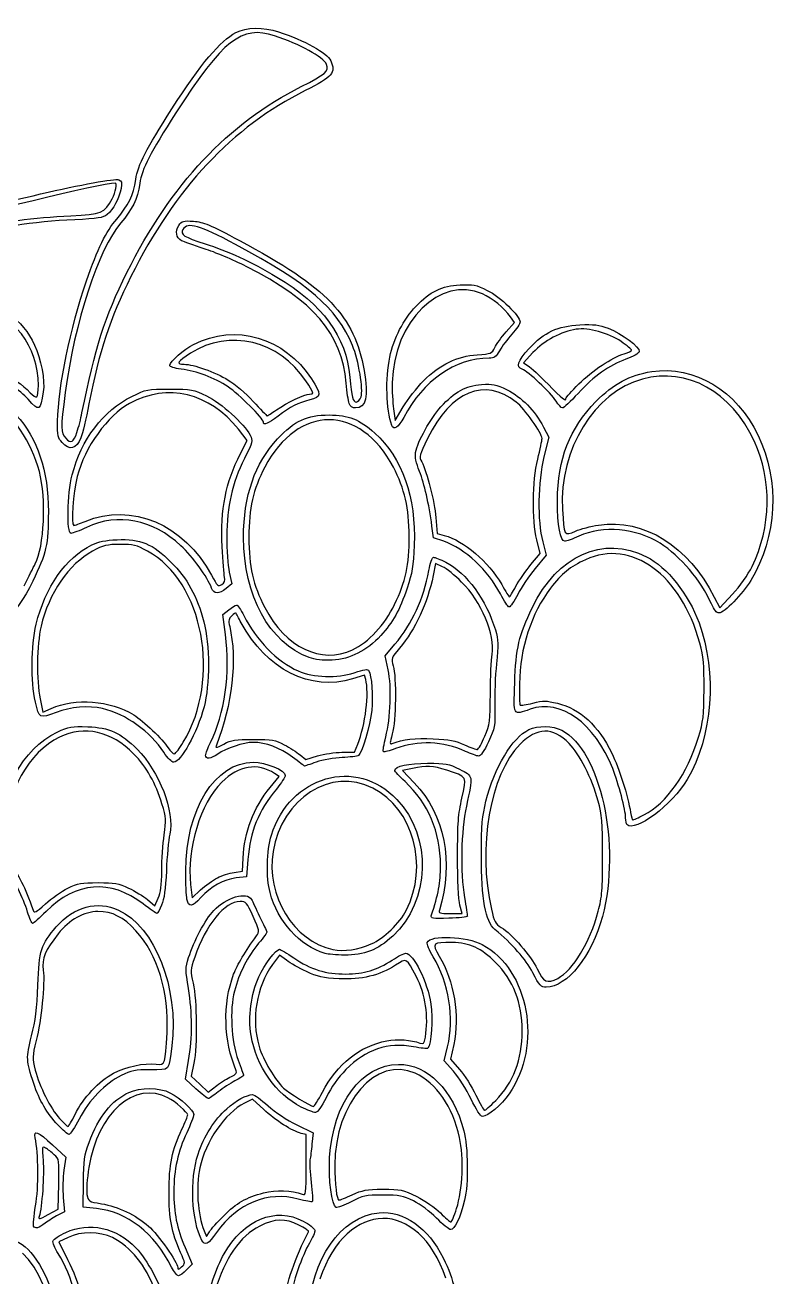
# Model space of a CAD drawing. Header units: inches. Extents: x 3.4 to 10.4, y 6.4 to 17.3.
# Drawn here: x 6.5 to 10.45, y 10.71 to 17.27 of the extents above; entities that cross this region are included whole.
import ezdxf

# ---------------------------------------------------------------- set-up
doc = ezdxf.new("R2010")
doc.units = ezdxf.units.IN
doc.layers.add('cad_path', color=7, linetype='CONTINUOUS')

msp = doc.modelspace()

# ---------------------------------------------------------------- linework, layer by layer
at = {"layer": 'cad_path', "color": 7}
for points in [[(9.016742, 15.66012), (9.06044, 15.709488), (9.038976, 15.739631)], [(9.157308, 15.551832), (9.106897, 15.497939), (9.13236, 15.482122)], [(8.427403, 15.257884), (8.435689, 15.196683), (8.478379, 15.268301)], [(7.626571, 15.023226), (7.6614, 15.091952), (7.615616, 15.150284)], [(9.211759, 15.161968), (9.239691, 15.108618), (9.214382, 15.005518)], [(8.648697, 14.688419), (8.655609, 14.605539), (8.693174, 14.595188)], [(8.690855, 14.564026), (8.636989, 14.582877), (8.628725, 14.643689)], [(9.14686, 14.442863), (9.1941, 14.50086), (9.176962, 14.571431)], [(9.208364, 14.561867), (9.22697, 14.49215), (9.16919, 14.4221)], [(8.684113, 14.430807), (8.647904, 14.447991), (8.634997, 14.384715)], [(7.568266, 14.402898), (7.582056, 14.340879), (7.55223, 14.317013)], [(10.105916, 14.272353), (10.134625, 14.215206), (10.200949, 14.286602)], [(7.548254, 14.075752), (7.534452, 14.180032), (7.564887, 14.204913)], [(8.399586, 13.891966), (8.384271, 13.964848), (8.434337, 14.024766)], [(8.28182, 13.841162), (8.275895, 13.86324), (8.213326, 13.843766)], [(6.578079, 13.739377), (6.592087, 13.670087), (6.635543, 13.689309)], [(8.157619, 13.459709), (8.223268, 13.459709), (8.240432, 13.502606)], [(7.938246, 13.446318), (7.96867, 13.421334), (8.03032, 13.440522)], [(8.527444, 13.375367), (8.474167, 13.363941), (8.536073, 13.299472)], [(7.78212, 13.276004), (7.828581, 13.333045), (7.804948, 13.348529)], [(7.593188, 12.830824), (7.637995, 12.836965), (7.640519, 12.90615)], [(7.665379, 12.899384), (7.657822, 12.808668), (7.603453, 12.802032)], [(7.365761, 12.767088), (7.373131, 12.698269), (7.418087, 12.739707)], [(7.14009, 12.688883), (7.178655, 12.656942), (7.196611, 12.696347)], [(8.723721, 12.615959), (8.785816, 12.615959), (8.774435, 12.66023)], [(7.866856, 12.371339), (7.830982, 12.398702), (7.794418, 12.348476)], [(8.7425, 11.929801), (8.726124, 11.853017), (8.77289, 11.799592)], [(8.741126, 11.790332), (8.692851, 11.844914), (8.710586, 11.917882)], [(7.393848, 11.698842), (7.338208, 11.749529), (7.354786, 11.846038)], [(7.383375, 11.833361), (7.369478, 11.764304), (7.41392, 11.722849), (7.458362, 11.681394), (7.502581, 11.715148)], [(7.748189, 11.5899), (7.688728, 11.644949), (7.647932, 11.624019)], [(7.92083, 11.51003), (8.006754, 11.468354), (8.0009, 11.409344)], [(6.643638, 11.404527), (6.712787, 11.339918), (6.702936, 11.272209)], [(7.970322, 11.299031), (7.970322, 11.458763), (7.94428, 11.46524)], [(6.872659, 11.071928), (6.803655, 11.079599), (6.804834, 11.209758)], [(6.619911, 11.039966), (6.672246, 11.069084), (6.675451, 11.199293)], [(6.699715, 11.129674), (6.706344, 11.054846), (6.671666, 11.036984)], [(7.436067, 10.955437), (7.44819, 10.925122), (7.463841, 10.950228)], [(6.724311, 10.920388), (6.676216, 10.896692), (6.721939, 10.805805)], [(7.336917, 10.867833), (7.37386, 10.781164), (7.344621, 10.750645)]]:
    msp.add_lwpolyline(points, dxfattribs=at)
for points in [[(8.584237, 15.4032)], [(6.56928, 15.380011)], [(6.515516, 15.307045)], [(8.195496, 15.28523)], [(8.257339, 15.320554)], [(9.278199, 15.297304)], [(9.329697, 15.311926)], [(7.814705, 15.251812)], [(7.746364, 15.18737)], [(8.418189, 15.170647)], [(6.693492, 15.080445)], [(6.771065, 15.134189)], [(10.303701, 14.432292)], [(7.543381, 14.376376)], [(7.475676, 14.3187)], [(8.986667, 14.289314)], [(9.067831, 14.328537)], [(10.090761, 14.236714)], [(8.213635, 13.996312)], [(7.986003, 13.955619)], [(7.327236, 13.512283)], [(8.904884, 13.543899)], [(7.225612, 13.459581)], [(7.899003, 13.434327)], [(8.157619, 13.459709)], [(8.803372, 13.464551)], [(9.736774, 13.132004)], [(9.649141, 13.081237)], [(7.505711, 12.802914)], [(6.722929, 12.748007)], [(7.346624, 12.690178)], [(6.512626, 12.623772)], [(8.625294, 12.604589)], [(8.31118, 12.456444)], [(8.06928, 12.40695)], [(9.15598, 12.306064)], [(9.286484, 12.276618)], [(7.578992, 11.76315)], [(7.393848, 11.698842)], [(8.05535, 11.680309)], [(7.944678, 11.602889)], [(8.832987, 11.644949)], [(8.961994, 11.637635)], [(6.761089, 11.564545)], [(6.67154, 11.509341)], [(7.538747, 11.034374)], [(8.652035, 11.022148)], [(8.757594, 11.071689)], [(6.54372, 10.979764)], [(7.424852, 10.905022)], [(7.313346, 10.842559)], [(7.26614, 10.764397)]]:
    msp.add_lwpolyline(points, close=True, dxfattribs=at)
for points in [[(7.805281, 17.209505), (7.633116, 17.265985), (7.534974, 17.189406), (7.288984, 16.806644)], [(7.60236, 17.226281), (7.658877, 17.255507), (7.744498, 17.257117), (7.825682, 17.230482)], [(7.268151, 16.827477), (7.420388, 17.064358), (7.520691, 17.184048), (7.60236, 17.226281)], [(8.077173, 17.060048), (8.059329, 17.099211), (7.937726, 17.166055), (7.805281, 17.209505)], [(7.825682, 17.230482), (7.960896, 17.18612), (8.080145, 17.120082), (8.098742, 17.079267)], [(7.944439, 16.943852), (8.070654, 17.006842), (8.092644, 17.026092), (8.077173, 17.060048)], [(8.098742, 17.079267), (8.127406, 17.016354), (8.108914, 16.994706), (7.965272, 16.923019)], [(7.032113, 15.970126), (7.262481, 16.432617), (7.563223, 16.753599), (7.944439, 16.943852)], [(7.965272, 16.923019), (7.584057, 16.732765), (7.283315, 16.411783), (7.052946, 15.949293)], [(7.078753, 16.457967), (7.091066, 16.535466), (7.132752, 16.616795), (7.268151, 16.827477)], [(7.288984, 16.806644), (7.153586, 16.595962), (7.111899, 16.514633), (7.099587, 16.437134)], [(6.006363, 16.230825), (6.269177, 16.317125), (6.947844, 16.472562), (6.990449, 16.456213)], [(6.979085, 16.250835), (7.040404, 16.322338), (7.065487, 16.374467), (7.078753, 16.457967)], [(6.990449, 16.456213), (7.005661, 16.450376), (7.00774, 16.442052), (7.001841, 16.410605)], [(6.970851, 16.438876), (6.907074, 16.438876), (6.207448, 16.269181), (6.027196, 16.209992)], [(7.001841, 16.410605), (6.991943, 16.357845), (6.960542, 16.299152), (6.928894, 16.274258)], [(6.954987, 16.356112), (6.973654, 16.392701), (6.982504, 16.438876), (6.970851, 16.438876)], [(7.099587, 16.437134), (7.08632, 16.353634), (7.061237, 16.301504), (6.999919, 16.230001)], [(6.738499, 16.267816), (6.899288, 16.27514), (6.91746, 16.282552), (6.954987, 16.356112)], [(6.209905, 16.194322), (6.37153, 16.235005), (6.543696, 16.258942), (6.738499, 16.267816)], [(6.928894, 16.274258), (6.906599, 16.256721), (6.880323, 16.252494), (6.759333, 16.246983)], [(6.820811, 15.926489), (6.879414, 16.096539), (6.92252, 16.184874), (6.979085, 16.250835)], [(6.759333, 16.246983), (6.324706, 16.227184), (5.941155, 16.118854), (5.654871, 15.935038)], [(6.999919, 16.230001), (6.884229, 16.095096), (6.757362, 15.707094), (6.70992, 15.343088)], [(7.318466, 16.137229), (7.290149, 16.152383), (7.283898, 16.186226), (7.303804, 16.216606)], [(7.303804, 16.216606), (7.319902, 16.241175), (7.326108, 16.242969), (7.381191, 16.238985)], [(7.325857, 16.196078), (7.309428, 16.169815), (7.331292, 16.155663), (7.441275, 16.121372)], [(7.601378, 16.117014), (7.409047, 16.219804), (7.351101, 16.236432), (7.325857, 16.196078)], [(7.381191, 16.238985), (7.432637, 16.235264), (7.466534, 16.221048), (7.621707, 16.138117)], [(7.436677, 16.095364), (7.381895, 16.112912), (7.3287, 16.131751), (7.318466, 16.137229)], [(7.441275, 16.121372), (7.557295, 16.085199), (7.680074, 16.028115), (7.816768, 15.946793)], [(7.621707, 16.138117), (8.080716, 15.892803), (8.224023, 15.743288), (8.273184, 15.458416)], [(7.656138, 16.002666), (7.590217, 16.036102), (7.49146, 16.077816), (7.436677, 16.095364)], [(8.213001, 15.588434), (8.129927, 15.785679), (7.98178, 15.913711), (7.601378, 16.117014)], [(8.179494, 15.39161), (8.156408, 15.653305), (8.011606, 15.822371), (7.656138, 16.002666)], [(6.669767, 15.192424), (6.673059, 15.375518), (6.73548, 15.678881), (6.820811, 15.926489)], [(6.797351, 15.235751), (6.864771, 15.575781), (6.916877, 15.738776), (7.032113, 15.970126)], [(7.052946, 15.949293), (6.943402, 15.72937), (6.886924, 15.557518), (6.833851, 15.282626)], [(7.816768, 15.946793), (8.058513, 15.802974), (8.179677, 15.637139), (8.199281, 15.423251)], [(8.892726, 15.858738), (8.673186, 15.956096), (8.427693, 15.714841), (8.420761, 15.394921)], [(8.544764, 15.793633), (8.618793, 15.871406), (8.679096, 15.900739), (8.775546, 15.905893)], [(8.775546, 15.905893), (8.844237, 15.909564), (8.858067, 15.906775), (8.918327, 15.877109)], [(9.038976, 15.739631), (9.006018, 15.785916), (8.945142, 15.835494), (8.892726, 15.858738)], [(8.918327, 15.877109), (8.985294, 15.844142), (9.090114, 15.743294), (9.090114, 15.711833)], [(6.232241, 15.806932), (6.369855, 15.806932), (6.485494, 15.728217), (6.549169, 15.591203)], [(8.407936, 15.527418), (8.428981, 15.627213), (8.479014, 15.724559), (8.544764, 15.793633)], [(6.56928, 15.380011), (6.56928, 15.586009), (6.435191, 15.758229), (6.25851, 15.779155)], [(7.969299, 15.403272), (7.828621, 15.615212), (7.568005, 15.677822), (7.365553, 15.548315)], [(7.380993, 15.594724), (7.600131, 15.70652), (7.857738, 15.631021), (7.99824, 15.413824)], [(8.957346, 15.578182), (8.96598, 15.596095), (8.992708, 15.632967), (9.016742, 15.66012)], [(9.090114, 15.711833), (9.090114, 15.703829), (9.070865, 15.675468), (9.047339, 15.648808)], [(9.137739, 15.573297), (9.217197, 15.659121), (9.285949, 15.691216), (9.402614, 15.696944)], [(9.382955, 15.673722), (9.308286, 15.66335), (9.213959, 15.612397), (9.157308, 15.551832)], [(9.618759, 15.609194), (9.551596, 15.655174), (9.449857, 15.683015), (9.382955, 15.673722)], [(9.402614, 15.696944), (9.475326, 15.700514), (9.501867, 15.697253), (9.551073, 15.678702)], [(9.551073, 15.678702), (9.621914, 15.651995), (9.717771, 15.579861), (9.713132, 15.556749)], [(7.25678, 15.485739), (7.25678, 15.504172), (7.330801, 15.569119), (7.380993, 15.594724)], [(9.047339, 15.648808), (9.023813, 15.622147), (8.994516, 15.582792), (8.982235, 15.561352)], [(9.673447, 15.564256), (9.673447, 15.568381), (9.648837, 15.588603), (9.618759, 15.609194)], [(6.549169, 15.591203), (6.582624, 15.519214), (6.604223, 15.404218), (6.595047, 15.346947)], [(7.365553, 15.548315), (7.295199, 15.50331), (7.287982, 15.491031), (7.331686, 15.49069)], [(8.257339, 15.320554), (8.270761, 15.355857), (8.244739, 15.513077), (8.213001, 15.588434)], [(8.584237, 15.4032), (8.669688, 15.488806), (8.762219, 15.534098), (8.865153, 15.540704)], [(8.865153, 15.540704), (8.938614, 15.545419), (8.94227, 15.546905), (8.957346, 15.578182)], [(8.982235, 15.561352), (8.963986, 15.529494), (8.953978, 15.522355), (8.927473, 15.52229)], [(9.101089, 15.46474), (9.065899, 15.475909), (9.076417, 15.507062), (9.137739, 15.573297)], [(9.397236, 15.387447), (9.469144, 15.458838), (9.56962, 15.52565), (9.634152, 15.544984)], [(9.634152, 15.544984), (9.655764, 15.551459), (9.673447, 15.560132), (9.673447, 15.564256)], [(9.713132, 15.556749), (9.711313, 15.547689), (9.680933, 15.530196), (9.643515, 15.516663)], [(6.175637, 15.478881), (6.30338, 15.484906), (6.446507, 15.428959), (6.526524, 15.341721)], [(7.316498, 15.465065), (7.279127, 15.469734), (7.25678, 15.477471), (7.25678, 15.485739)], [(7.561638, 15.372327), (7.489731, 15.420056), (7.397512, 15.454943), (7.316498, 15.465065)], [(7.331686, 15.49069), (7.380606, 15.490309), (7.492338, 15.450138), (7.563057, 15.407507)], [(8.418189, 15.170647), (8.38916, 15.252753), (8.384465, 15.416121), (8.407936, 15.527418)], [(8.927473, 15.52229), (8.750296, 15.521851), (8.581441, 15.404603), (8.481062, 15.212314)], [(9.278199, 15.297304), (9.25107, 15.3412), (9.130147, 15.455518), (9.101089, 15.46474)], [(9.13236, 15.482122), (9.146364, 15.473423), (9.192978, 15.430201), (9.235947, 15.386075)], [(9.643515, 15.516663), (9.554187, 15.484355), (9.477641, 15.429751), (9.393177, 15.338085)], [(10.316381, 15.086409), (10.19462, 15.347684), (9.963834, 15.47632), (9.730268, 15.413096)], [(9.778423, 15.452248), (10.000021, 15.486549), (10.225468, 15.351545), (10.335698, 15.118538)], [(6.515516, 15.307045), (6.473677, 15.354534), (6.386245, 15.411418), (6.316879, 15.43628)], [(7.563057, 15.407507), (7.596211, 15.38752), (7.654534, 15.337575), (7.692663, 15.296517)], [(7.988551, 15.334608), (8.013329, 15.334746), (8.012264, 15.338542), (7.969299, 15.403272)], [(7.99824, 15.413824), (8.050942, 15.332353), (8.049915, 15.319342), (7.989582, 15.30415)], [(8.199281, 15.423251), (8.209025, 15.316951), (8.215, 15.293043), (8.231824, 15.293043)], [(8.273184, 15.458416), (8.297007, 15.320369), (8.283905, 15.261793), (8.229205, 15.261793)], [(8.478379, 15.268301), (8.501858, 15.30769), (8.549494, 15.368395), (8.584237, 15.4032)], [(9.069738, 15.29268), (8.904117, 15.423854), (8.727576, 15.351381), (8.605772, 15.102212)], [(9.730268, 15.413096), (9.478441, 15.34493), (9.293844, 15.044034), (9.311765, 14.73093)], [(9.486671, 15.295315), (9.578653, 15.389099), (9.662775, 15.434348), (9.778423, 15.452248)], [(6.595047, 15.346947), (6.578674, 15.244764), (6.572927, 15.241881), (6.515516, 15.307045)], [(6.526524, 15.341721), (6.540247, 15.32676), (6.555481, 15.316994), (6.560378, 15.32002)], [(6.560378, 15.32002), (6.565274, 15.323046), (6.56928, 15.350042), (6.56928, 15.380011)], [(6.70992, 15.343088), (6.685063, 15.152371), (6.685289, 15.135324), (6.713103, 15.102939)], [(7.615616, 15.150284), (7.466103, 15.34078), (7.244431, 15.393497), (7.046322, 15.285672)], [(7.057889, 15.322192), (7.134275, 15.359944), (7.138431, 15.360751), (7.256459, 15.360751)], [(7.256459, 15.360751), (7.372587, 15.360751), (7.379677, 15.359444), (7.449708, 15.325119)], [(7.746364, 15.18737), (7.746364, 15.206478), (7.618257, 15.334745), (7.561638, 15.372327)], [(7.814705, 15.251812), (7.870394, 15.290126), (7.963497, 15.334468), (7.988551, 15.334608)], [(8.195496, 15.28523), (8.190719, 15.298121), (8.183518, 15.345992), (8.179494, 15.39161)], [(8.420761, 15.394921), (8.419857, 15.353211), (8.422846, 15.291544), (8.427403, 15.257884)], [(8.675498, 15.267262), (8.748081, 15.346679), (8.804, 15.377549), (8.88741, 15.384244)], [(8.88741, 15.384244), (8.947887, 15.389098), (8.961532, 15.386288), (9.021996, 15.356521)], [(9.021996, 15.356521), (9.097311, 15.319444), (9.166391, 15.248621), (9.211759, 15.161968)], [(9.235947, 15.386075), (9.311543, 15.308442), (9.329697, 15.294083), (9.329697, 15.311926)], [(9.393177, 15.338085), (9.354513, 15.296124), (9.317763, 15.261793), (9.311512, 15.261793)], [(9.329697, 15.311926), (9.329697, 15.316583), (9.360089, 15.350567), (9.397236, 15.387447)], [(6.574595, 14.928459), (6.53367, 15.085471), (6.435599, 15.228699), (6.32834, 15.288103)], [(6.746035, 14.911551), (6.793367, 15.096618), (6.908669, 15.248443), (7.057889, 15.322192)], [(7.046322, 15.285672), (6.931214, 15.223023), (6.81245, 15.057098), (6.771999, 14.902418)], [(6.833851, 15.282626), (6.818919, 15.205282), (6.799975, 15.125759), (6.791753, 15.105908)], [(7.449708, 15.325119), (7.526855, 15.287305), (7.645666, 15.179942), (7.676515, 15.120164)], [(7.692663, 15.296517), (7.730792, 15.25546), (7.763488, 15.221475), (7.76532, 15.220996)], [(8.426949, 14.951165), (8.252723, 15.282719), (7.927504, 15.282719), (7.753278, 14.951165)], [(7.989582, 15.30415), (7.927216, 15.288446), (7.889061, 15.268857), (7.823526, 15.218898)], [(8.229205, 15.261793), (8.212772, 15.261793), (8.2012, 15.269839), (8.195496, 15.28523)], [(8.231824, 15.293043), (8.240104, 15.293043), (8.251586, 15.305423), (8.257339, 15.320554)], [(8.543104, 15.029292), (8.553509, 15.086608), (8.620593, 15.207188), (8.675498, 15.267262)], [(9.204697, 15.10236), (9.204697, 15.128964), (9.112774, 15.258595), (9.069738, 15.29268)], [(9.311512, 15.261793), (9.305261, 15.261793), (9.29027, 15.277773), (9.278199, 15.297304)], [(9.285176, 14.777418), (9.286124, 14.9943), (9.348381, 15.154318), (9.486671, 15.295315)], [(6.453546, 15.224611), (6.565227, 15.102413), (6.621364, 14.933274), (6.621364, 14.718972)], [(6.771065, 15.134189), (6.779843, 15.161402), (6.791671, 15.207105), (6.797351, 15.235751)], [(7.823526, 15.218898), (7.771978, 15.1796), (7.746364, 15.169135), (7.746364, 15.18737)], [(7.76532, 15.220996), (7.767152, 15.220517), (7.789376, 15.234384), (7.814705, 15.251812)], [(7.820589, 15.100076), (7.909897, 15.195546), (7.974296, 15.225413), (8.090114, 15.225078)], [(8.090114, 15.225078), (8.194104, 15.224777), (8.247383, 15.203614), (8.329087, 15.130155)], [(8.481062, 15.212314), (8.453725, 15.159946), (8.428, 15.142898), (8.418189, 15.170647)], [(6.693492, 15.080445), (6.6707, 15.104801), (6.668387, 15.115714), (6.669767, 15.192424)], [(6.791753, 15.105908), (6.766886, 15.045863), (6.733862, 15.037305), (6.693492, 15.080445)], [(6.713103, 15.102939), (6.738566, 15.073291), (6.754129, 15.081682), (6.771065, 15.134189)], [(7.642343, 14.584709), (7.642343, 14.799672), (7.702628, 14.973975), (7.820589, 15.100076)], [(7.676515, 15.120164), (7.692816, 15.088577), (7.692217, 15.086034), (7.647531, 14.996996)], [(8.329087, 15.130155), (8.473349, 15.000451), (8.545296, 14.796236), (8.535666, 14.543807)], [(8.605772, 15.102212), (8.562781, 15.014268), (8.560897, 15.006825), (8.574817, 14.979907)], [(9.182173, 14.994386), (9.194561, 15.044969), (9.204697, 15.093557), (9.204697, 15.10236)], [(10.335698, 15.118538), (10.449565, 14.877844), (10.434808, 14.588825), (10.296932, 14.359261)], [(10.303701, 14.432292), (10.404095, 14.637038), (10.408955, 14.887762), (10.316381, 15.086409)], [(7.530983, 14.535466), (7.521801, 14.734059), (7.54814, 14.868461), (7.626571, 15.023226)], [(8.563416, 14.929563), (8.54556, 14.974738), (8.539025, 15.006825), (8.543104, 15.029292)], [(9.214382, 15.005518), (9.182037, 14.873762), (9.179285, 14.670826), (9.208364, 14.561867)], [(7.647531, 14.996996), (7.583466, 14.869345), (7.555507, 14.746429), (7.554934, 14.589918)], [(7.753278, 14.951165), (7.692819, 14.83611), (7.670806, 14.7383), (7.670806, 14.584709)], [(8.509405, 14.589918), (8.508811, 14.738311), (8.48578, 14.83921), (8.426949, 14.951165)], [(8.574817, 14.979907), (8.602548, 14.926282), (8.641764, 14.771559), (8.648697, 14.688419)], [(9.176962, 14.571431), (9.151145, 14.677741), (9.15361, 14.877754), (9.182173, 14.994386)], [(6.552587, 14.44584), (6.599928, 14.535784), (6.611396, 14.78727), (6.574595, 14.928459)], [(6.739986, 14.605543), (6.71644, 14.605543), (6.720517, 14.811776), (6.746035, 14.911551)], [(6.771999, 14.902418), (6.751085, 14.822446), (6.738992, 14.647209), (6.754386, 14.647209)], [(8.628725, 14.643689), (8.612623, 14.762186), (8.589408, 14.863801), (8.563416, 14.929563)], [(6.813842, 14.667944), (7.053592, 14.770713), (7.333663, 14.651387), (7.474972, 14.386264)], [(9.323631, 14.563876), (9.299653, 14.563876), (9.284608, 14.647423), (9.285176, 14.777418)], [(6.621364, 14.718972), (6.621364, 14.54696), (6.610917, 14.500505), (6.53964, 14.355543)], [(7.314498, 14.541093), (7.167312, 14.678778), (6.986271, 14.714029), (6.821744, 14.637038)], [(9.311765, 14.73093), (9.319698, 14.592314), (9.320045, 14.591729), (9.379269, 14.617115)], [(9.50083, 14.649059), (9.736188, 14.685518), (9.97216, 14.53861), (10.105916, 14.272353)], [(6.821744, 14.637038), (6.784727, 14.619715), (6.747936, 14.605543), (6.739986, 14.605543)], [(6.754386, 14.647209), (6.760482, 14.647209), (6.787237, 14.65654), (6.813842, 14.667944)], [(9.379269, 14.617115), (9.405615, 14.628409), (9.460317, 14.642783), (9.50083, 14.649059)], [(9.822509, 14.553726), (9.698177, 14.63276), (9.521915, 14.64826), (9.39713, 14.591132)], [(6.848839, 14.545053), (6.883899, 14.562247), (6.920581, 14.569875), (6.980739, 14.572481)], [(6.996364, 14.54784), (6.927871, 14.54748), (6.910103, 14.543069), (6.852258, 14.512067)], [(6.980739, 14.572481), (7.103335, 14.577792), (7.167161, 14.551328), (7.262901, 14.455489)], [(7.140141, 14.512653), (7.081662, 14.544361), (7.065953, 14.548206), (6.996364, 14.54784)], [(7.554934, 14.589918), (7.554683, 14.521168), (7.560682, 14.437009), (7.568266, 14.402898)], [(7.986003, 13.955619), (7.778781, 14.030915), (7.642343, 14.280672), (7.642343, 14.584709)], [(7.670806, 14.584709), (7.670806, 14.431119), (7.692819, 14.333309), (7.753278, 14.218254)], [(8.433114, 14.23307), (8.491805, 14.35446), (8.510008, 14.439604), (8.509405, 14.589918)], [(8.986667, 14.289314), (8.923042, 14.412354), (8.801368, 14.525349), (8.690855, 14.564026)], [(8.693174, 14.595188), (8.795901, 14.566882), (8.923531, 14.457535), (8.993548, 14.337844)], [(9.153217, 14.21651), (9.284923, 14.490374), (9.525137, 14.59757), (9.751225, 14.483374)], [(9.39713, 14.591132), (9.364387, 14.576141), (9.331312, 14.563876), (9.323631, 14.563876)], [(10.029611, 14.031706), (9.932172, 14.38973), (9.673095, 14.578641), (9.431648, 14.467722)], [(10.090761, 14.236714), (10.03656, 14.359243), (9.92959, 14.485657), (9.822509, 14.553726)], [(6.557791, 14.129533), (6.603704, 14.322854), (6.71251, 14.478193), (6.848839, 14.545053)], [(6.852258, 14.512067), (6.729438, 14.446243), (6.623136, 14.29084), (6.583346, 14.118947)], [(7.327236, 13.512283), (7.527874, 13.844889), (7.432648, 14.354051), (7.140141, 14.512653)], [(7.475676, 14.3187), (7.453559, 14.376874), (7.376738, 14.48287), (7.314498, 14.541093)], [(7.543381, 14.376376), (7.539946, 14.390699), (7.534366, 14.462289), (7.530983, 14.535466)], [(8.535666, 14.543807), (8.531453, 14.43339), (8.525667, 14.398121), (8.498802, 14.319084)], [(8.612124, 14.410855), (8.619186, 14.449183), (8.630265, 14.480543), (8.636744, 14.480543)], [(8.636744, 14.480543), (8.643222, 14.480543), (8.672283, 14.468703), (8.701323, 14.454231)], [(9.751225, 14.483374), (9.858802, 14.429037), (9.970934, 14.287669), (10.026132, 14.136793)], [(6.494544, 14.331693), (6.516913, 14.376321), (6.543033, 14.427687), (6.552587, 14.44584)], [(7.262901, 14.455489), (7.347331, 14.370972), (7.399492, 14.276116), (7.435287, 14.142001)], [(8.783653, 14.350728), (8.748821, 14.38532), (8.704028, 14.421355), (8.684113, 14.430807)], [(8.701323, 14.454231), (8.808247, 14.400949), (8.915647, 14.254119), (8.960465, 14.099952)], [(9.067831, 14.328537), (9.085315, 14.359518), (9.120878, 14.410964), (9.14686, 14.442863)], [(9.16919, 14.4221), (9.13741, 14.383572), (9.096071, 14.322384), (9.077324, 14.286126)], [(9.431648, 14.467722), (9.352225, 14.431235), (9.30669, 14.394113), (9.249329, 14.319084)], [(10.200949, 14.286602), (10.240197, 14.328852), (10.282144, 14.388328), (10.303701, 14.432292)], [(6.53964, 14.355543), (6.445556, 14.164197), (6.356071, 14.092636), (6.204697, 14.087692)], [(7.474972, 14.386264), (7.505035, 14.329859), (7.509511, 14.325799), (7.528698, 14.337534)], [(7.528698, 14.337534), (7.544157, 14.346989), (7.547995, 14.357141), (7.543381, 14.376376)], [(8.434337, 14.024766), (8.526029, 14.1345), (8.584667, 14.261842), (8.612124, 14.410855)], [(8.634997, 14.384715), (8.605665, 14.240916), (8.540728, 14.100676), (8.459376, 14.005436)], [(8.943089, 13.971673), (8.960011, 14.074302), (8.886848, 14.248246), (8.783653, 14.350728)], [(10.296932, 14.359261), (10.254433, 14.288499), (10.157492, 14.188876), (10.131135, 14.188876)], [(7.55223, 14.317013), (7.513614, 14.286111), (7.487851, 14.286679), (7.475676, 14.3187)], [(8.498802, 14.319084), (8.459167, 14.202479), (8.425071, 14.141229), (8.36041, 14.07048)], [(9.032822, 14.220203), (9.027093, 14.220203), (9.006323, 14.251303), (8.986667, 14.289314)], [(8.993548, 14.337844), (9.014665, 14.301745), (9.032865, 14.272209), (9.033992, 14.272209)], [(9.077324, 14.286126), (9.058577, 14.249869), (9.038551, 14.220203), (9.032822, 14.220203)], [(9.033992, 14.272209), (9.035119, 14.272209), (9.050347, 14.297557), (9.067831, 14.328537)], [(9.249329, 14.319084), (9.147955, 14.186488), (9.089091, 14.005244), (9.086414, 13.817462)], [(7.564887, 14.204913), (7.581626, 14.218597), (7.600205, 14.229962), (7.606173, 14.230168)], [(7.606173, 14.230168), (7.612141, 14.230374), (7.629135, 14.205933), (7.643937, 14.175855)], [(8.213635, 13.996312), (8.295239, 14.0343), (8.382546, 14.128481), (8.433114, 14.23307)], [(10.131135, 14.188876), (10.118323, 14.188876), (10.104872, 14.204813), (10.090761, 14.236714)], [(7.580974, 14.174407), (7.564721, 14.159698), (7.562849, 14.149875), (7.570231, 14.118047)], [(7.603418, 14.187944), (7.6019, 14.190296), (7.5918, 14.184204), (7.580974, 14.174407)], [(7.630899, 14.136793), (7.617303, 14.162574), (7.604936, 14.185592), (7.603418, 14.187944)], [(7.643937, 14.175855), (7.706801, 14.048118), (7.81791, 13.934937), (7.92919, 13.885284)], [(7.753278, 14.218254), (7.863961, 14.007624), (8.047675, 13.919054), (8.213635, 13.996312)], [(9.061702, 13.821689), (9.068154, 14.004733), (9.083771, 14.072108), (9.153217, 14.21651)], [(6.553646, 13.72273), (6.528531, 13.832346), (6.530382, 14.01413), (6.557791, 14.129533)], [(6.583346, 14.118947), (6.560588, 14.020631), (6.558059, 13.83841), (6.578079, 13.739377)], [(7.435287, 14.142001), (7.466535, 14.024923), (7.466804, 13.811715), (7.435848, 13.697245)], [(7.570231, 14.118047), (7.610311, 13.945238), (7.583807, 13.707926), (7.50096, 13.497802)], [(8.213326, 13.843766), (7.995723, 13.776041), (7.758101, 13.895591), (7.630899, 14.136793)], [(8.960465, 14.099952), (8.976248, 14.045658), (8.976951, 14.024631), (8.96636, 13.92349)], [(10.026132, 14.136793), (10.12241, 13.873624), (10.097335, 13.542614), (9.964066, 13.317503)], [(7.470194, 13.51154), (7.544322, 13.657825), (7.574601, 13.876684), (7.548254, 14.075752)], [(8.36041, 14.07048), (8.288157, 13.991424), (8.19993, 13.946902), (8.106309, 13.942255)], [(10.052481, 13.787834), (10.053309, 13.920234), (10.049818, 13.957459), (10.029611, 14.031706)], [(8.459376, 14.005436), (8.41496, 13.953438), (8.414183, 13.951264), (8.425863, 13.911686)], [(8.934152, 13.767001), (8.934676, 13.852939), (8.938698, 13.945041), (8.943089, 13.971673)], [(8.106309, 13.942255), (8.056334, 13.939774), (8.017842, 13.94405), (7.986003, 13.955619)], [(8.2219, 13.876135), (8.274404, 13.89387), (8.292543, 13.896345), (8.298569, 13.886596)], [(8.386941, 13.540063), (8.412732, 13.63969), (8.418554, 13.801702), (8.399586, 13.891966)], [(8.425863, 13.911686), (8.443238, 13.852811), (8.440126, 13.622721), (8.421045, 13.555476)], [(8.96636, 13.92349), (8.959747, 13.860338), (8.955589, 13.759449), (8.957121, 13.699293)], [(7.92919, 13.885284), (8.007824, 13.850199), (8.133487, 13.846271), (8.2219, 13.876135)], [(8.240432, 13.502606), (8.280431, 13.602575), (8.300906, 13.770052), (8.28182, 13.841162)], [(8.298569, 13.886596), (8.312632, 13.86384), (8.32082, 13.750329), (8.313496, 13.679647)], [(8.904886, 13.543899), (8.931257, 13.606165), (8.933265, 13.62147), (8.934152, 13.767001)], [(9.142197, 13.684845), (9.052103, 13.653133), (9.055553, 13.647268), (9.061702, 13.821689)], [(9.086414, 13.817462), (9.085584, 13.759278), (9.087249, 13.7093), (9.090114, 13.7064)], [(10.023374, 13.538348), (10.048238, 13.620757), (10.051618, 13.64973), (10.052481, 13.787834)], [(6.661942, 13.668581), (6.57537, 13.635677), (6.573362, 13.636681), (6.553646, 13.72273)], [(6.635543, 13.689309), (6.763156, 13.745759), (6.943167, 13.731654), (7.068137, 13.655412)], [(6.903816, 13.688816), (6.834076, 13.705262), (6.737107, 13.69715), (6.661942, 13.668581)], [(7.435848, 13.697245), (7.399388, 13.562422), (7.31487, 13.407626), (7.277717, 13.407626)], [(8.957121, 13.699293), (8.959803, 13.593934), (8.958606, 13.587145), (8.924509, 13.514397)], [(9.090114, 13.7064), (9.092978, 13.703499), (9.123104, 13.708214), (9.157061, 13.716876)], [(9.574235, 13.374279), (9.478744, 13.614266), (9.302208, 13.741167), (9.142197, 13.684845)], [(9.157061, 13.716876), (9.212496, 13.731018), (9.225545, 13.730962), (9.284863, 13.716324)], [(9.284863, 13.716324), (9.404357, 13.686836), (9.498592, 13.600386), (9.569652, 13.455062)], [(7.225612, 13.459581), (7.156208, 13.567737), (7.027031, 13.659758), (6.903816, 13.688816)], [(7.068137, 13.655412), (7.118897, 13.624445), (7.221146, 13.526554), (7.247831, 13.483377)], [(8.313496, 13.679647), (8.305363, 13.601147), (8.262172, 13.453854), (8.243992, 13.442619)], [(6.360947, 12.999734), (6.360947, 13.247154), (6.487644, 13.480895), (6.667335, 13.564982)], [(6.667335, 13.564982), (6.730846, 13.594703), (6.743196, 13.596906), (6.827201, 13.5935)], [(7.067618, 13.451761), (6.951694, 13.570375), (6.809243, 13.602517), (6.680229, 13.539168)], [(6.827201, 13.5935), (6.941822, 13.588854), (6.998227, 13.563204), (7.085679, 13.475959)], [(8.911046, 13.20322), (8.954943, 13.379281), (9.049645, 13.537356), (9.135685, 13.578184)], [(9.34698, 13.505474), (9.259062, 13.593393), (9.17996, 13.592214), (9.089381, 13.501636)], [(9.135685, 13.578184), (9.184151, 13.601183), (9.259166, 13.599647), (9.308159, 13.574652)], [(9.308159, 13.574652), (9.510575, 13.471387), (9.619329, 12.972331), (9.520481, 12.600334)], [(6.680229, 13.539168), (6.519087, 13.460044), (6.403923, 13.255757), (6.385474, 13.016308)], [(7.281367, 13.452123), (7.287896, 13.454214), (7.308537, 13.481286), (7.327236, 13.512283)], [(7.44428, 13.444431), (7.44428, 13.453215), (7.455941, 13.483414), (7.470194, 13.51154)], [(7.50096, 13.497802), (7.494155, 13.480543), (7.498014, 13.481069), (7.539148, 13.50301)], [(7.692129, 13.511793), (7.64432, 13.511793), (7.550406, 13.480357), (7.507996, 13.450158)], [(7.539148, 13.50301), (7.578787, 13.524154), (7.599529, 13.527418), (7.69428, 13.527418)], [(7.899003, 13.434328), (7.834344, 13.483171), (7.757908, 13.511793), (7.692129, 13.511793)], [(7.69428, 13.527418), (7.793208, 13.527418), (7.80863, 13.524738), (7.855739, 13.49936)], [(7.855739, 13.49936), (7.884384, 13.483928), (7.921513, 13.460059), (7.938246, 13.446318)], [(8.374492, 13.463525), (8.371275, 13.466743), (8.376877, 13.501185), (8.386941, 13.540063)], [(8.421045, 13.555476), (8.407136, 13.506457), (8.407125, 13.500878), (8.420951, 13.506185)], [(8.420951, 13.506185), (8.476219, 13.527393), (8.540884, 13.534767), (8.634928, 13.530584)], [(8.803372, 13.464551), (8.686534, 13.518027), (8.55565, 13.523266), (8.437824, 13.479181)], [(8.634928, 13.530584), (8.721273, 13.526744), (8.752174, 13.520762), (8.798556, 13.498906)], [(8.798556, 13.498906), (8.830005, 13.484087), (8.860424, 13.473107), (8.866153, 13.474505)], [(9.089381, 13.501636), (8.932747, 13.345002), (8.866054, 12.960952), (8.939448, 12.63826)], [(8.866153, 13.474505), (8.871882, 13.475903), (8.889311, 13.507131), (8.904884, 13.543899)], [(8.924509, 13.514397), (8.901458, 13.465216), (8.883293, 13.439174), (8.872426, 13.439729)], [(9.498311, 13.204501), (9.465132, 13.324756), (9.401859, 13.450595), (9.34698, 13.505474)], [(9.736774, 13.132003), (9.857042, 13.192948), (9.9656, 13.346862), (10.023374, 13.538348)], [(7.215908, 13.189089), (7.182725, 13.299007), (7.135973, 13.38182), (7.067618, 13.451761)], [(7.085679, 13.475959), (7.202137, 13.359775), (7.283183, 13.148819), (7.25684, 13.030439)], [(7.277717, 13.407626), (7.266605, 13.407626), (7.245354, 13.428816), (7.225612, 13.459581)], [(7.247831, 13.483377), (7.259746, 13.464097), (7.274838, 13.450033), (7.281367, 13.452123)], [(7.507996, 13.450158), (7.472037, 13.424553), (7.44428, 13.422058), (7.44428, 13.444431)], [(7.788127, 13.025278), (7.884523, 13.337374), (8.233183, 13.437147), (8.444949, 13.213236)], [(7.960879, 13.387557), (7.960343, 13.387977), (7.932499, 13.409024), (7.899003, 13.434327)], [(8.158377, 13.432412), (8.117967, 13.430927), (8.057218, 13.420054), (8.023379, 13.408252)], [(8.03032, 13.440522), (8.064227, 13.451075), (8.121512, 13.459709), (8.157619, 13.459709)], [(8.243992, 13.442619), (8.237313, 13.438491), (8.198786, 13.433898), (8.158377, 13.432412)], [(8.437824, 13.479181), (8.406209, 13.467353), (8.37771, 13.460307), (8.374492, 13.463525)], [(8.872426, 13.439729), (8.863248, 13.440199), (8.832174, 13.451368), (8.803372, 13.464551)], [(9.569652, 13.455062), (9.608111, 13.376408), (9.653435, 13.233313), (9.667984, 13.144606)], [(7.340187, 12.838616), (7.34039, 13.161139), (7.493778, 13.407626), (7.69428, 13.407626)], [(7.804948, 13.348529), (7.716007, 13.406806), (7.618189, 13.390649), (7.529115, 13.302968)], [(7.69428, 13.407626), (7.758903, 13.407626), (7.860947, 13.36551), (7.860947, 13.338839)], [(8.318787, 13.272461), (8.101352, 13.383388), (7.843334, 13.219323), (7.797353, 12.940897)], [(8.023379, 13.408252), (7.989539, 13.396449), (7.961414, 13.387137), (7.960879, 13.387557)], [(8.433864, 13.365113), (8.433864, 13.386648), (8.50652, 13.402418), (8.605739, 13.402418)], [(8.706204, 13.365835), (8.630446, 13.389818), (8.601921, 13.391339), (8.527444, 13.375367)], [(8.605739, 13.402418), (8.700646, 13.402418), (8.715461, 13.39964), (8.772405, 13.371168)], [(8.772405, 13.371168), (8.84549, 13.334625), (8.844312, 13.340799), (8.809178, 13.178459)], [(9.642197, 13.116029), (9.642197, 13.155606), (9.604992, 13.296983), (9.574235, 13.374279)], [(7.529115, 13.302968), (7.416524, 13.192139), (7.345273, 12.958403), (7.365761, 12.767088)], [(7.860947, 13.338839), (7.860947, 13.330677), (7.840176, 13.298498), (7.81479, 13.267331)], [(8.487598, 13.306481), (8.458044, 13.333924), (8.433864, 13.360309), (8.433864, 13.365113)], [(8.673447, 12.8678), (8.673447, 13.042123), (8.609345, 13.19343), (8.487598, 13.306481)], [(8.785588, 13.219069), (8.812636, 13.334064), (8.813891, 13.331743), (8.706204, 13.365835)], [(9.964066, 13.317503), (9.884544, 13.183178), (9.691802, 13.038577), (9.649141, 13.081237)], [(7.640519, 12.90615), (7.645426, 13.04069), (7.694183, 13.16804), (7.78212, 13.276004)], [(7.81479, 13.267331), (7.72008, 13.151051), (7.677637, 13.046531), (7.665379, 12.899384)], [(8.494064, 12.632349), (8.612664, 12.865183), (8.530753, 13.164324), (8.318787, 13.272461)], [(8.536073, 13.299472), (8.69569, 13.133247), (8.744496, 12.885678), (8.667227, 12.634189)], [(7.227271, 13.02709), (7.238477, 13.104596), (7.237588, 13.117273), (7.215908, 13.189089)], [(8.444949, 13.213236), (8.63069, 13.016843), (8.620733, 12.680492), (8.42378, 12.498148)], [(8.762808, 12.912834), (8.762595, 13.091885), (8.765797, 13.134928), (8.785588, 13.219069)], [(8.809178, 13.178459), (8.7805, 13.045952), (8.775882, 12.834387), (8.798718, 12.699293)], [(8.88749, 12.923251), (8.887911, 13.080835), (8.89167, 13.125505), (8.911046, 13.20322)], [(9.521626, 12.918043), (9.521345, 13.094771), (9.518315, 13.131997), (9.498311, 13.204501)], [(9.649141, 13.081237), (9.645322, 13.085057), (9.642197, 13.100713), (9.642197, 13.116029)], [(9.667984, 13.144606), (9.671508, 13.123121), (9.676678, 13.105543), (9.679474, 13.105543)], [(9.679474, 13.105543), (9.682269, 13.105543), (9.708054, 13.11745), (9.736774, 13.132004)], [(7.21484, 12.839377), (7.21499, 12.896371), (7.220584, 12.980842), (7.227271, 13.02709)], [(7.25684, 13.030439), (7.250096, 13.000132), (7.241939, 12.914397), (7.238713, 12.839918)], [(7.781378, 12.725334), (7.760202, 12.804487), (7.763367, 12.945115), (7.788127, 13.025278)], [(7.797353, 12.940897), (7.759162, 12.709645), (7.905184, 12.470132), (8.110553, 12.427169)], [(8.774435, 12.66023), (8.768109, 12.684838), (8.762945, 12.797035), (8.762808, 12.912834)], [(8.958467, 12.532626), (8.907804, 12.574875), (8.886867, 12.690103), (8.88749, 12.923251)], [(9.498698, 12.627383), (9.519042, 12.703973), (9.521908, 12.740314), (9.521626, 12.918043)], [(6.512626, 12.623772), (6.488959, 12.699204), (6.44182, 12.794108), (6.396199, 12.858171)], [(6.417438, 12.881926), (6.468413, 12.815145), (6.49634, 12.759219), (6.541646, 12.633194)], [(8.625294, 12.604589), (8.663001, 12.718306), (8.673447, 12.775404), (8.673447, 12.8678)], [(7.116606, 12.66693), (6.947039, 12.796896), (6.765376, 12.782472), (6.609576, 12.626672)], [(6.722929, 12.748007), (6.775882, 12.77401), (6.794288, 12.777418), (6.88178, 12.777418)], [(6.88178, 12.777418), (6.967673, 12.777418), (6.988712, 12.773682), (7.041131, 12.749121)], [(7.196611, 12.696347), (7.209683, 12.725032), (7.214642, 12.763939), (7.21484, 12.839377)], [(7.238713, 12.839918), (7.234511, 12.742903), (7.227485, 12.691947), (7.213934, 12.66023)], [(7.346624, 12.690178), (7.343043, 12.708082), (7.340146, 12.774879), (7.340187, 12.838616)], [(7.418087, 12.739707), (7.442813, 12.762499), (7.482243, 12.790942), (7.505711, 12.802914)], [(7.603453, 12.802032), (7.538057, 12.79405), (7.471701, 12.757097), (7.419999, 12.699869)], [(7.505711, 12.802914), (7.529179, 12.814886), (7.568544, 12.827446), (7.593188, 12.830824)], [(6.605796, 12.666283), (6.637278, 12.695055), (6.689987, 12.731831), (6.722929, 12.748007)], [(7.041131, 12.749121), (7.074347, 12.733557), (7.118879, 12.70645), (7.14009, 12.688883)], [(7.487315, 12.631863), (7.550909, 12.700854), (7.661815, 12.732894), (7.684664, 12.688876)], [(8.06928, 12.40695), (7.935645, 12.447748), (7.822024, 12.573398), (7.781378, 12.725334)], [(6.541646, 12.633194), (6.547668, 12.616441), (6.555916, 12.620696), (6.605796, 12.666283)], [(6.662976, 12.545811), (6.757175, 12.652624), (6.877344, 12.685029), (6.989252, 12.633795)], [(7.189064, 12.615959), (7.185788, 12.615959), (7.153182, 12.638896), (7.116606, 12.66693)], [(7.213934, 12.66023), (7.203532, 12.635881), (7.19234, 12.615959), (7.189064, 12.615959)], [(7.419999, 12.699869), (7.374189, 12.649163), (7.355325, 12.646672), (7.346624, 12.690178)], [(7.625531, 12.678448), (7.54372, 12.678479), (7.44526, 12.558118), (7.387023, 12.386894)], [(7.692944, 12.600319), (7.660189, 12.673171), (7.655645, 12.678437), (7.625531, 12.678448)], [(7.684664, 12.688876), (7.689125, 12.680282), (7.708137, 12.640439), (7.726914, 12.600334)], [(8.798718, 12.699293), (8.806949, 12.650595), (8.813772, 12.60687), (8.813878, 12.602126)], [(6.539099, 12.563876), (6.534875, 12.563876), (6.522962, 12.590829), (6.512626, 12.623772)], [(6.609576, 12.626672), (6.575038, 12.592134), (6.543324, 12.563876), (6.539099, 12.563876)], [(6.881096, 12.626278), (6.807351, 12.626151), (6.731113, 12.583503), (6.672836, 12.509778)], [(7.079371, 12.525791), (7.014019, 12.597297), (6.956577, 12.626409), (6.881096, 12.626278)], [(6.989252, 12.633795), (7.178908, 12.546968), (7.304963, 12.225201), (7.267615, 11.923251)], [(7.355456, 12.385292), (7.383394, 12.474308), (7.440475, 12.581047), (7.487315, 12.631863)], [(7.710872, 12.498768), (7.727212, 12.521038), (7.726322, 12.526084), (7.692944, 12.600319)], [(7.726914, 12.600334), (7.74569, 12.56023), (7.762624, 12.524506), (7.764545, 12.520948)], [(8.31118, 12.456444), (8.377152, 12.485979), (8.46019, 12.565848), (8.494064, 12.632349)], [(8.716935, 12.590756), (8.632018, 12.588357), (8.620489, 12.590097), (8.625294, 12.604589)], [(8.667227, 12.634189), (8.662327, 12.61824), (8.669394, 12.615959), (8.723721, 12.615959)], [(8.813878, 12.602126), (8.813984, 12.597381), (8.77036, 12.592265), (8.716935, 12.590756)], [(8.939448, 12.63826), (8.954021, 12.57419), (8.960695, 12.561868), (8.990955, 12.543167)], [(9.520481, 12.600334), (9.465682, 12.394111), (9.335653, 12.230543), (9.226513, 12.230543)], [(9.286484, 12.276618), (9.367086, 12.318299), (9.455352, 12.464193), (9.498698, 12.627383)], [(6.566166, 12.240959), (6.57293, 12.423539), (6.582939, 12.455059), (6.662976, 12.545811)], [(7.242667, 11.990959), (7.253137, 12.204686), (7.193085, 12.40137), (7.079371, 12.525791)], [(7.764545, 12.520948), (7.766466, 12.51739), (7.747237, 12.490111), (7.721815, 12.460329)], [(9.15598, 12.306064), (9.119533, 12.37586), (9.047844, 12.458093), (8.958467, 12.532626)], [(8.990955, 12.543167), (9.048356, 12.50769), (9.145935, 12.395239), (9.178941, 12.326526)], [(6.672836, 12.509778), (6.603651, 12.422252), (6.587029, 12.381847), (6.594759, 12.31998)], [(7.590899, 12.297959), (7.608974, 12.34627), (7.652799, 12.419622), (7.710872, 12.498768)], [(7.721815, 12.460329), (7.66617, 12.395139), (7.618794, 12.301489), (7.595029, 12.209709)], [(8.110553, 12.427169), (8.166717, 12.415419), (8.245086, 12.426854), (8.31118, 12.456444)], [(8.42378, 12.498148), (8.344467, 12.424718), (8.273954, 12.396871), (8.170452, 12.398105)], [(8.635097, 12.38976), (8.615013, 12.422903), (8.60109, 12.456559), (8.604157, 12.464552)], [(8.604157, 12.464552), (8.61968, 12.505006), (8.810884, 12.497751), (8.891944, 12.453633)], [(8.736637, 12.464169), (8.630341, 12.465332), (8.626181, 12.461115), (8.666911, 12.393476)], [(8.961456, 12.360395), (8.888368, 12.43326), (8.823462, 12.46322), (8.736637, 12.464169)], [(8.891944, 12.453633), (9.137455, 12.32001), (9.208025, 11.926966), (9.032313, 11.67184)], [(7.354184, 12.223379), (7.337961, 12.320754), (7.338032, 12.329775), (7.355456, 12.385292)], [(7.387023, 12.386894), (7.364743, 12.321388), (7.36435, 12.314826), (7.378879, 12.250868)], [(7.723311, 12.28461), (7.75246, 12.348896), (7.811843, 12.428459), (7.830675, 12.428459)], [(7.830675, 12.428459), (7.835755, 12.428459), (7.869254, 12.408374), (7.905117, 12.383825)], [(7.905117, 12.383825), (7.993956, 12.323012), (8.074432, 12.298127), (8.178655, 12.299242)], [(8.170452, 12.398105), (8.12913, 12.398597), (8.083603, 12.402578), (8.06928, 12.40695)], [(8.420883, 12.37241), (8.451162, 12.391779), (8.482636, 12.407626), (8.490827, 12.407626)], [(8.545637, 12.287834), (8.496177, 12.384032), (8.497553, 12.383289), (8.438457, 12.345725)], [(8.490827, 12.407626), (8.531006, 12.407626), (8.605263, 12.258469), (8.623507, 12.141117)], [(8.710586, 11.917882), (8.747014, 12.067764), (8.717169, 12.254329), (8.635097, 12.38976)], [(8.666911, 12.393476), (8.7443, 12.26496), (8.774487, 12.079784), (8.7425, 11.929801)], [(6.594759, 12.31998), (6.603726, 12.248214), (6.584718, 12.057723), (6.557913, 11.950716)], [(7.794418, 12.348476), (7.709644, 12.232032), (7.681479, 12.06072), (7.724059, 11.920533)], [(7.971817, 12.311647), (7.933819, 12.329429), (7.886587, 12.35629), (7.866856, 12.371339)], [(8.438457, 12.345725), (8.351756, 12.290615), (8.260908, 12.268724), (8.142559, 12.274423)], [(8.178655, 12.299242), (8.273895, 12.30026), (8.338691, 12.319832), (8.420883, 12.37241)], [(9.100407, 12.00209), (9.10061, 12.148539), (9.054376, 12.267759), (8.961456, 12.360395)], [(9.178941, 12.326526), (9.212733, 12.256179), (9.230771, 12.247808), (9.286484, 12.276618)], [(7.604556, 11.793034), (7.537947, 11.950142), (7.532743, 12.142524), (7.590899, 12.297959)], [(7.682004, 11.977941), (7.665547, 12.075055), (7.68129, 12.191933), (7.723311, 12.28461)], [(8.142559, 12.274423), (8.056814, 12.278551), (8.030091, 12.284378), (7.971817, 12.311647)], [(8.593963, 11.968253), (8.612166, 12.078341), (8.595007, 12.191812), (8.545637, 12.287834)], [(9.226513, 12.230543), (9.198481, 12.230543), (9.19153, 12.237985), (9.15598, 12.306064)], [(6.533466, 11.975509), (6.554107, 12.055845), (6.561546, 12.116229), (6.566166, 12.240959)], [(7.354786, 11.846038), (7.37602, 11.969656), (7.375823, 12.093492), (7.354184, 12.223379)], [(7.378879, 12.250868), (7.398871, 12.162867), (7.401451, 11.923192), (7.383375, 11.833361)], [(7.595029, 12.209709), (7.569307, 12.11037), (7.578198, 11.948137), (7.614794, 11.849074)], [(8.623507, 12.141117), (8.634731, 12.068918), (8.624689, 11.928313), (8.607049, 11.910672)], [(7.185, 11.827137), (7.232117, 11.821145), (7.23471, 11.828509), (7.242667, 11.990959)], [(8.961994, 11.637635), (9.055135, 11.731266), (9.100196, 11.849915), (9.100407, 12.00209)], [(6.544708, 11.726437), (6.505, 11.843536), (6.504187, 11.861551), (6.533466, 11.975509)], [(6.557913, 11.950716), (6.537008, 11.867262), (6.536804, 11.86076), (6.553048, 11.796091)], [(7.944678, 11.602889), (7.813393, 11.66825), (7.709299, 11.816879), (7.682004, 11.977941)], [(8.05535, 11.680309), (8.132957, 11.827996), (8.252247, 11.923317), (8.392197, 11.949474)], [(8.532784, 11.91805), (8.397287, 11.943616), (8.283464, 11.905326), (8.178465, 11.798857)], [(8.392197, 11.949474), (8.447721, 11.959851), (8.519891, 11.955149), (8.565432, 11.938187)], [(8.565432, 11.938187), (8.585023, 11.93089), (8.588368, 11.934416), (8.593963, 11.968253)], [(7.267615, 11.923251), (7.250846, 11.78768), (7.260267, 11.79817), (7.15533, 11.798213)], [(7.724059, 11.920533), (7.746114, 11.847922), (7.806365, 11.745524), (7.852273, 11.702631)], [(8.541217, 11.779683), (8.33667, 11.873328), (8.121546, 11.627126), (8.120325, 11.297987)], [(8.607049, 11.910672), (8.603979, 11.907602), (8.57056, 11.910922), (8.532784, 11.91805)], [(6.553048, 11.796091), (6.574575, 11.71039), (6.631854, 11.596218), (6.680129, 11.542783)], [(6.962011, 11.780132), (7.026974, 11.814757), (7.123071, 11.835014), (7.185, 11.827137)], [(7.15533, 11.798213), (7.075718, 11.798245), (7.056236, 11.794404), (7.002676, 11.768105)], [(7.614794, 11.849074), (7.629865, 11.808277), (7.642196, 11.772044), (7.642196, 11.768557)], [(8.178465, 11.798857), (8.137501, 11.757319), (8.10199, 11.707391), (8.075999, 11.654791)], [(8.093316, 11.339918), (8.109524, 11.621054), (8.261369, 11.826376), (8.453075, 11.826376)], [(8.453075, 11.826376), (8.607746, 11.826376), (8.73658, 11.695779), (8.795394, 11.479371)], [(8.77289, 11.799592), (8.798611, 11.770209), (8.837149, 11.709999), (8.858531, 11.665793)], [(6.761089, 11.564545), (6.802468, 11.64914), (6.887574, 11.740457), (6.962011, 11.780132)], [(7.002676, 11.768105), (6.918221, 11.726637), (6.832695, 11.638096), (6.782324, 11.539985)], [(7.247316, 11.651925), (7.072388, 11.742384), (6.879703, 11.572468), (6.833382, 11.286902)], [(7.502581, 11.715148), (7.526901, 11.733712), (7.561286, 11.755313), (7.578992, 11.76315)], [(7.597926, 11.739915), (7.573577, 11.727649), (7.534116, 11.701773), (7.510235, 11.682412)], [(7.578992, 11.76315), (7.601177, 11.772971), (7.609124, 11.78226), (7.604556, 11.793034)], [(7.642196, 11.768557), (7.642196, 11.765069), (7.622274, 11.752181), (7.597926, 11.739915)], [(8.772979, 11.443013), (8.737141, 11.604098), (8.650807, 11.729511), (8.541217, 11.779683)], [(8.832987, 11.644949), (8.809016, 11.69489), (8.767678, 11.760313), (8.741126, 11.790332)], [(6.67154, 11.509341), (6.612435, 11.572529), (6.575406, 11.635911), (6.544708, 11.726437)], [(6.834793, 11.418043), (6.884393, 11.552682), (6.95282, 11.638624), (7.043239, 11.679841)], [(7.043239, 11.679841), (7.101701, 11.706491), (7.203539, 11.705621), (7.257665, 11.678008)], [(7.257665, 11.678008), (7.313571, 11.649487), (7.38178, 11.586692), (7.38178, 11.563745)], [(7.458152, 11.647682), (7.453387, 11.647943), (7.42445, 11.670964), (7.393848, 11.698842)], [(7.510235, 11.682412), (7.486354, 11.66305), (7.462917, 11.647422), (7.458152, 11.647682)], [(7.554935, 11.594076), (7.603845, 11.637128), (7.659881, 11.668043), (7.689008, 11.668043)], [(7.689008, 11.668043), (7.698699, 11.668043), (7.735491, 11.641867), (7.770767, 11.609874)], [(7.852273, 11.702631), (7.878313, 11.6783), (7.995167, 11.605543), (8.008204, 11.605543)], [(8.008204, 11.605543), (8.012525, 11.605543), (8.033741, 11.639188), (8.05535, 11.680309)], [(8.858531, 11.665793), (8.879912, 11.621588), (8.900092, 11.585259), (8.903375, 11.585064)], [(9.032313, 11.67184), (8.992226, 11.613635), (8.920777, 11.553207), (8.892749, 11.553803)], [(7.35053, 11.561682), (7.35053, 11.575352), (7.285586, 11.632135), (7.247316, 11.651925)], [(7.647932, 11.624019), (7.546387, 11.571924), (7.442209, 11.420795), (7.41404, 11.284717)], [(7.770767, 11.609874), (7.808411, 11.575734), (7.870399, 11.53449), (7.92083, 11.51003)], [(8.018898, 11.574428), (8.009369, 11.574501), (7.975969, 11.58731), (7.944678, 11.602889)], [(8.075999, 11.654791), (8.050085, 11.602344), (8.030187, 11.57434), (8.018898, 11.574428)], [(8.892749, 11.553803), (8.88284, 11.554014), (8.859685, 11.589329), (8.832987, 11.644949)], [(8.903375, 11.585064), (8.906658, 11.584869), (8.933037, 11.608526), (8.961994, 11.637635)], [(6.680129, 11.542783), (6.700704, 11.520009), (6.720508, 11.501628), (6.724138, 11.501936)], [(6.724138, 11.501936), (6.727768, 11.502245), (6.744396, 11.530418), (6.761089, 11.564545)], [(6.782324, 11.539985), (6.759681, 11.495883), (6.735937, 11.459779), (6.72956, 11.459754)], [(7.320124, 11.48724), (7.336848, 11.522434), (7.35053, 11.555933), (7.35053, 11.561682)], [(7.38178, 11.563745), (7.38178, 11.553548), (7.365346, 11.5106), (7.34526, 11.468304)], [(7.404662, 11.35656), (7.435296, 11.449875), (7.490827, 11.537646), (7.554935, 11.594076)], [(7.94428, 11.46524), (7.898398, 11.476653), (7.809395, 11.533234), (7.748189, 11.5899)], [(6.552476, 11.44148), (6.542352, 11.486387), (6.566502, 11.476597), (6.643638, 11.404527)], [(6.72956, 11.459754), (6.723182, 11.459733), (6.697073, 11.482044), (6.67154, 11.509341)], [(7.252699, 11.157626), (7.252699, 11.301887), (7.268308, 11.378193), (7.320124, 11.48724)], [(7.34526, 11.468304), (7.300322, 11.373678), (7.278032, 11.272524), (7.277794, 11.162143)], [(8.795394, 11.479371), (8.817763, 11.397062), (8.8201, 11.198491), (8.79967, 11.115959)], [(6.554736, 11.086535), (6.571218, 11.180855), (6.570055, 11.363505), (6.552476, 11.44148)], [(6.804834, 11.209758), (6.805871, 11.324371), (6.80945, 11.34925), (6.834793, 11.418043)], [(8.0009, 11.409344), (7.997681, 11.376889), (7.99294, 11.339907), (7.990365, 11.327162)], [(8.757594, 11.071689), (8.789341, 11.17097), (8.796274, 11.338305), (8.772979, 11.443013)], [(6.606798, 11.388126), (6.587881, 11.399099), (6.587329, 11.396226), (6.594064, 11.321909)], [(6.652614, 11.353079), (6.638291, 11.366047), (6.617674, 11.381818), (6.606798, 11.388126)], [(6.675451, 11.199293), (6.678589, 11.326831), (6.678121, 11.329985), (6.652614, 11.353079)], [(7.424852, 10.905022), (7.370368, 11.006945), (7.36072, 11.222706), (7.404662, 11.35656)], [(8.126552, 11.078067), (8.104322, 11.086598), (8.086711, 11.225349), (8.093316, 11.339918)], [(6.594064, 11.321909), (6.600415, 11.251814), (6.588034, 11.076879), (6.57337, 11.029549)], [(6.702936, 11.272209), (6.697518, 11.23497), (6.696069, 11.170829), (6.699715, 11.129674)], [(6.833382, 11.286902), (6.824006, 11.229098), (6.819426, 11.165324), (6.823205, 11.145182)], [(7.41404, 11.284717), (7.392749, 11.181863), (7.402236, 11.040034), (7.436067, 10.955437)], [(7.948811, 11.147472), (7.969968, 11.139433), (7.970322, 11.141927), (7.970322, 11.299031)], [(7.990365, 11.327162), (7.98779, 11.314418), (7.99055, 11.261023), (7.9965, 11.208507)], [(8.120325, 11.297987), (8.119961, 11.200094), (8.130019, 11.115959), (8.142084, 11.115959)], [(7.9965, 11.208507), (8.002449, 11.155991), (8.005057, 11.110764), (8.002296, 11.108003)], [(6.823205, 11.145182), (6.829958, 11.109183), (6.831261, 11.108363), (6.899716, 11.09702)], [(7.313346, 10.842559), (7.265998, 10.94962), (7.252699, 11.018711), (7.252699, 11.157626)], [(7.277794, 11.162143), (7.277549, 11.048048), (7.293103, 10.97062), (7.336917, 10.867833)], [(7.929386, 11.121359), (7.769336, 11.164683), (7.611208, 11.099947), (7.501572, 10.946217)], [(7.538747, 11.034374), (7.606219, 11.1016), (7.656335, 11.130171), (7.747947, 11.153641)], [(7.747947, 11.153641), (7.811092, 11.169818), (7.896939, 11.167182), (7.948811, 11.147472)], [(8.142084, 11.115959), (8.146449, 11.115959), (8.177558, 11.128609), (8.211213, 11.144069)], [(8.371364, 11.141937), (8.279681, 11.141874), (8.267539, 11.139337), (8.206216, 11.107385)], [(8.211213, 11.144069), (8.263694, 11.168176), (8.28657, 11.172255), (8.371904, 11.172715)], [(8.532243, 11.111598), (8.476975, 11.138734), (8.459689, 11.141994), (8.371364, 11.141937)], [(8.371904, 11.172715), (8.466155, 11.173223), (8.475494, 11.171223), (8.548987, 11.134802)], [(6.54372, 10.979764), (6.540444, 10.985065), (6.545401, 11.033112), (6.554736, 11.086535)], [(6.899716, 11.09702), (6.984389, 11.082989), (7.080616, 11.037156), (7.14572, 10.97985)], [(7.540993, 10.834709), (7.64293, 11.013418), (7.811163, 11.083031), (7.954786, 11.005933)], [(8.002296, 11.108003), (7.999535, 11.105242), (7.966725, 11.111252), (7.929386, 11.121359)], [(8.701175, 10.707293), (8.557282, 11.12648), (8.185999, 11.12361), (8.041561, 10.702193)], [(8.206216, 11.107385), (8.169811, 11.088416), (8.133962, 11.075224), (8.126552, 11.078067)], [(8.652035, 11.022148), (8.619205, 11.055645), (8.567371, 11.094351), (8.532243, 11.111598)], [(8.548987, 11.134802), (8.59286, 11.113061), (8.646751, 11.075719), (8.673012, 11.048865)], [(8.79967, 11.115959), (8.777275, 11.025485), (8.746172, 10.959472), (8.726852, 10.961405)], [(6.57337, 11.029549), (6.568474, 11.013745), (6.575686, 11.01536), (6.619911, 11.039966)], [(6.671666, 11.036984), (6.652594, 11.02716), (6.622484, 11.008098), (6.604755, 10.994624)], [(7.26614, 10.764397), (7.174863, 10.94549), (7.036373, 11.053729), (6.872659, 11.071928)], [(7.463841, 10.950228), (7.472449, 10.964037), (7.506157, 11.001902), (7.538747, 11.034374)], [(7.932296, 10.984581), (7.859084, 11.021064), (7.807569, 11.019893), (7.727591, 10.979928)], [(7.97927, 10.511793), (7.998465, 10.810304), (8.150407, 11.02971), (8.351917, 11.049897)], [(8.351917, 11.049897), (8.47861, 11.062589), (8.611239, 10.969209), (8.687142, 10.813876)], [(8.726852, 10.961405), (8.717531, 10.962337), (8.683864, 10.989672), (8.652035, 11.022148)], [(8.673012, 11.048865), (8.698553, 11.022746), (8.722974, 11.001376), (8.727281, 11.001376)], [(8.727281, 11.001376), (8.731587, 11.001376), (8.745227, 11.033017), (8.757594, 11.071689)], [(6.274836, 10.886238), (6.365123, 10.946042), (6.469863, 10.921876), (6.544203, 10.824089)], [(6.604755, 10.994624), (6.570303, 10.968439), (6.55328, 10.964295), (6.54372, 10.979764)], [(6.646173, 10.902963), (6.649574, 10.911826), (6.679368, 10.93149), (6.712381, 10.946661)], [(6.712381, 10.946661), (6.836796, 11.003834), (6.974927, 10.973522), (7.079578, 10.866082)], [(6.957508, 10.919617), (6.889498, 10.953107), (6.791377, 10.953432), (6.724311, 10.920388)], [(7.14572, 10.97985), (7.195644, 10.935905), (7.298447, 10.790118), (7.298447, 10.763265)], [(7.501572, 10.946217), (7.457485, 10.884399), (7.440695, 10.875384), (7.424852, 10.905022)], [(7.727591, 10.979928), (7.625647, 10.928986), (7.54164, 10.807432), (7.496412, 10.645424)], [(7.860947, 10.598341), (7.860947, 10.6663), (7.91486, 10.821471), (7.983382, 10.950727)], [(7.983382, 10.950727), (7.985318, 10.95438), (7.96233, 10.969615), (7.932296, 10.984581)], [(7.954786, 11.005933), (7.986137, 10.989104), (8.013256, 10.96761), (8.015051, 10.95817)], [(8.015051, 10.95817), (8.016846, 10.948729), (8.004285, 10.918204), (7.987138, 10.890337)], [(6.671932, 10.837071), (6.654058, 10.864925), (6.642713, 10.893946), (6.646173, 10.902963)], [(7.17951, 10.642735), (7.132157, 10.773189), (7.0521, 10.873038), (6.957508, 10.919617)], [(7.987138, 10.890337), (7.950439, 10.830694), (7.897025, 10.675007), (7.887092, 10.598732)], [(6.567214, 9.978242), (6.706884, 10.240291), (6.665441, 10.676559), (6.485509, 10.838333)], [(6.544203, 10.824089), (6.629543, 10.711831), (6.675735, 10.547548), (6.675946, 10.355543)], [(6.793546, 10.355543), (6.78953, 10.554645), (6.748231, 10.718168), (6.671932, 10.837071)], [(7.079578, 10.866082), (7.137715, 10.806394), (7.213409, 10.66428), (7.222277, 10.598167)], [(7.318677, 10.766455), (7.338661, 10.784541), (7.338597, 10.785461), (7.313346, 10.842559)], [(7.454697, 10.581246), (7.454697, 10.629412), (7.500313, 10.763393), (7.540993, 10.834709)], [(8.687142, 10.813876), (8.74686, 10.691665), (8.76165, 10.621365), (8.76165, 10.459709)], [(6.721939, 10.805805), (6.788353, 10.673787), (6.810256, 10.578491), (6.816594, 10.393992)], [(7.301918, 10.720126), (7.294513, 10.720126), (7.278412, 10.740048), (7.26614, 10.764397)], [(7.298447, 10.763265), (7.298447, 10.751148), (7.302462, 10.751781), (7.318677, 10.766455)], [(7.344621, 10.750645), (7.32854, 10.73386), (7.309324, 10.720126), (7.301918, 10.720126)]]:
    msp.add_open_spline(points, degree=3, dxfattribs=at)

doc.saveas('drawing.dxf')
